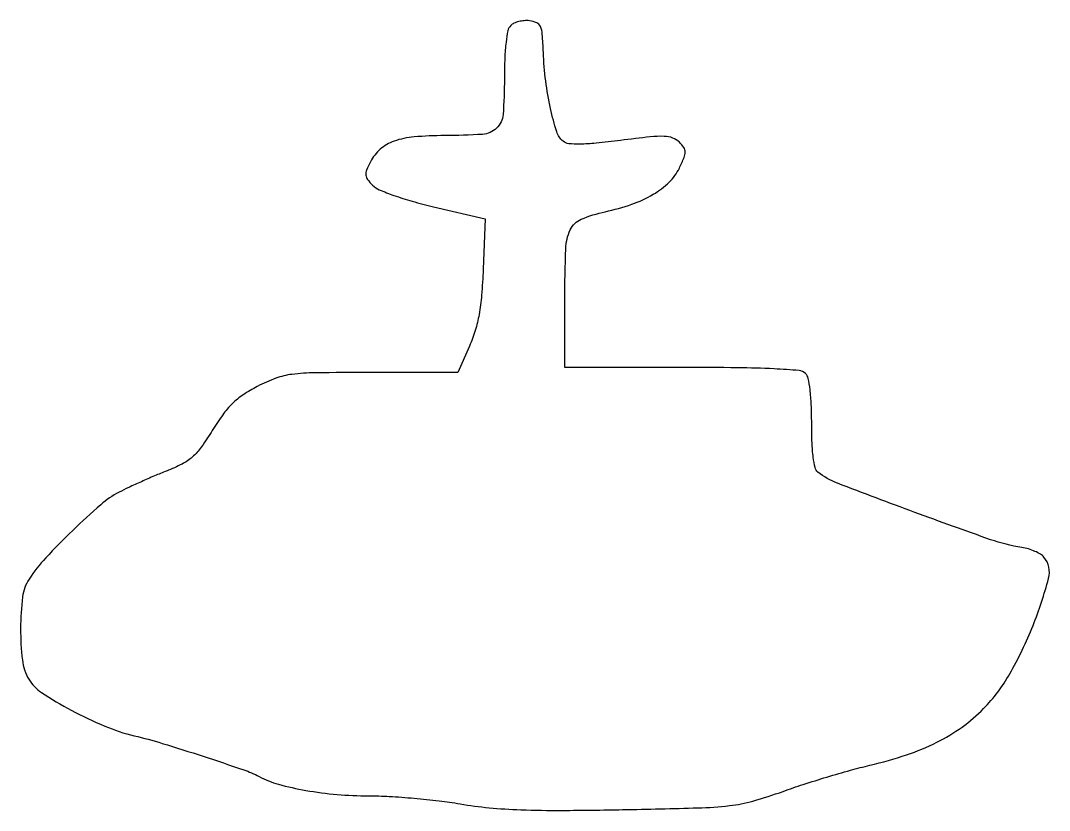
# Model space of a CAD drawing. Extents: x 0 to 204, y 0 to 157.
import ezdxf

# ---------------------------------------------------------------- set-up
doc = ezdxf.new("R2010")
doc.units = 0

msp = doc.modelspace()

# ---------------------------------------------------------------- linework, layer by layer
msp.add_lwpolyline([(97.242976, 155.842976, 0.145151), (96.69155, 154.826624, 0.022773), (96.31708, 152.553646, 0.020241), (96.075368, 149.431635, 0.009198), (96, 145.335184, -0.019231), (95.724892, 138.184956, -0.185136), (94.443429, 135.484287, -0.175289), (91.649106, 134.254545, -0.016883), (84.112794, 134, 0.020825), (78.077187, 133.748505, 0.063904), (74.083707, 132.893468, 0.094788), (71.358218, 131.305445, 0.094522), (69.408078, 128.822242, 0.022778), (68.644361, 127.164444, 0.120111), (68.498688, 126.181139, 0.139538), (68.833123, 125.317054, 0.034721), (69.838032, 124.161968, 0.095806), (71.168668, 123.262588, 0.01617), (74.043516, 122.144225, 0.016271), (77.705804, 120.986723, 0.010967), (81.951916, 119.895041), (92.193913, 117.5), (91.785769, 107.5, -0.010315), (91.469849, 102.362935, -0.02362), (90.969893, 98.517289, -0.029537), (90.201908, 95.317684, -0.030057), (89.065669, 92.25), (86.753712, 87), (69.491048, 87, 0.002741), (58.414159, 86.939274, 0.027746), (53.816984, 86.633382, 0.057463), (50.605552, 85.858653, 0.032485), (46.939006, 84.236796, 0.028007), (44.141322, 82.569616, 0.045033), (41.990005, 80.817748, 0.041783), (40.080607, 78.613564, 0.020478), (38.014277, 75.523368, -0.017308), (35.821068, 72.198004, -0.056593), (34.065197, 70.238838, -0.063254), (32.023035, 68.839735, -0.025594), (28.939462, 67.451045, 0.006961), (26.564727, 66.486289, 0.004914), (23.922842, 65.339178, 0.00496), (21.4183, 64.192402, 0.010411), (19.5, 63.241678, 0.058504), (15.857996, 60.761665, 0.013099), (10.304451, 55.681647, 0.014029), (4.93625, 50.207719, 0.040239), (1.643761, 46.027494, 0.11731), (0.332242, 42.469607, 0.029084), (-0.05205, 36.225304, 0.029584), (0.29919, 29.941416, 0.105027), (1.577844, 26.137507, 0.11584), (4.116793, 23.488658, 0.021006), (10.02008, 19.998659, 0.023682), (16.671316, 16.830262, 0.040766), (22.5, 14.926362, -0.015349), (28.066604, 13.416118, -0.004966), (36.209723, 10.847512, -0.00355), (44.244896, 8.161668, -0.040122), (47.321128, 6.825065, 0.05586), (51.146874, 5.303752, 0.023157), (56.585252, 4.084371, 0.021915), (62.780827, 3.271605, 0.021657), (69.048345, 3, -0.013906), (73.14131, 2.886145, -0.007928), (78.077575, 2.532719, -0.007913), (83.038502, 2.019142, -0.012977), (87.21699, 1.409255, 0.01921), (92.947325, 0.645669, 0.014629), (99.266738, 0.235585, 0.010289), (107.457288, 0.112975, 0.003415), (119.467435, 0.26238, 0.002136), (134.440198, 0.614915, 0.021393), (140.683998, 1.05641, 0.040326), (145.349194, 1.972885, 0.017906), (151.32483, 3.889649, -0.008339), (155.31436, 5.254053, -0.005212), (160.028077, 6.724718, -0.005229), (164.704132, 8.07716, -0.009477), (168.560593, 9.070641, 0.022127), (175.850193, 11.146504, 0.035107), (181.846503, 13.624361, 0.039819), (186.851842, 16.635879, 0.043946), (191.141078, 20.315672, 0.064427), (196.318544, 27.194356, 0.034327), (200.939214, 36.81104, 0.029283), (204.03875, 46.141132, 0.243369), (203.116298, 50.35987, 0.084095), (202.437556, 50.943596, 0.032723), (201.334023, 51.513992, 0.031253), (200.032779, 51.987735, 0.033712), (198.714959, 52.281413, -0.046435), (192.519944, 53.828154, -0.004187), (177.470006, 59.251132, -0.003), (162.103796, 65.038949, -0.077115), (158.25, 67.246253, -0.167233), (157.690414, 68.12834, -0.026369), (157.314783, 70.178645, -0.022529), (157.074183, 73.056141, -0.009593), (157, 76.922445, 0.010379), (156.922872, 80.637568, 0.019848), (156.680856, 83.61132, 0.020674), (156.31541, 85.844064, 0.146489), (155.8, 86.8, 0.177923), (154.502904, 87.399965, 0.008034), (149.521584, 87.724249, 0.009483), (142.355052, 87.939136, 0.002753), (131.3, 88), (108, 88), (108, 101.428571, -0.008438), (108.170303, 111.51958, -0.099398), (109.067908, 115.320672, -0.188229), (111.225793, 117.407464, -0.046355), (116.018475, 118.910542, 0.031093), (121.284229, 120.387332, 0.048993), (125.541026, 122.35766, 0.058792), (128.715198, 124.764965, 0.090123), (130.728787, 127.557451, 0.013348), (131.670907, 129.676929, 0.097597), (131.887311, 130.761156, 0.151496), (131.62159, 131.625424, 0.046637), (130.741237, 132.687334, 0.107904), (129.426162, 133.531039, 0.081218), (127.7352, 133.862152, 0.035035), (124.959858, 133.754542, 0.00449), (119.036444, 133.053663, -0.006521), (114.185028, 132.499604, -0.021212), (110.954881, 132.311227, -0.029473), (108.767236, 132.405561, -0.148758), (107.652549, 132.873396, -0.14512), (106.37915, 134.775892, -0.020678), (105.157085, 139.364833, -0.023052), (104.197942, 144.859466, -0.022065), (103.730973, 150.5, 0.008762), (103.526921, 154.139927, 0.084414), (103.156833, 155.639536, 0.185961), (102.406652, 156.400739, 0.077312), (100.992976, 156.792976, 0.048605), (99.941859, 156.813162, 0.042571), (98.857266, 156.634766, 0.044841), (97.899812, 156.298518, 0.08975)], format="xyb", close=True)

doc.saveas('drawing.dxf')
